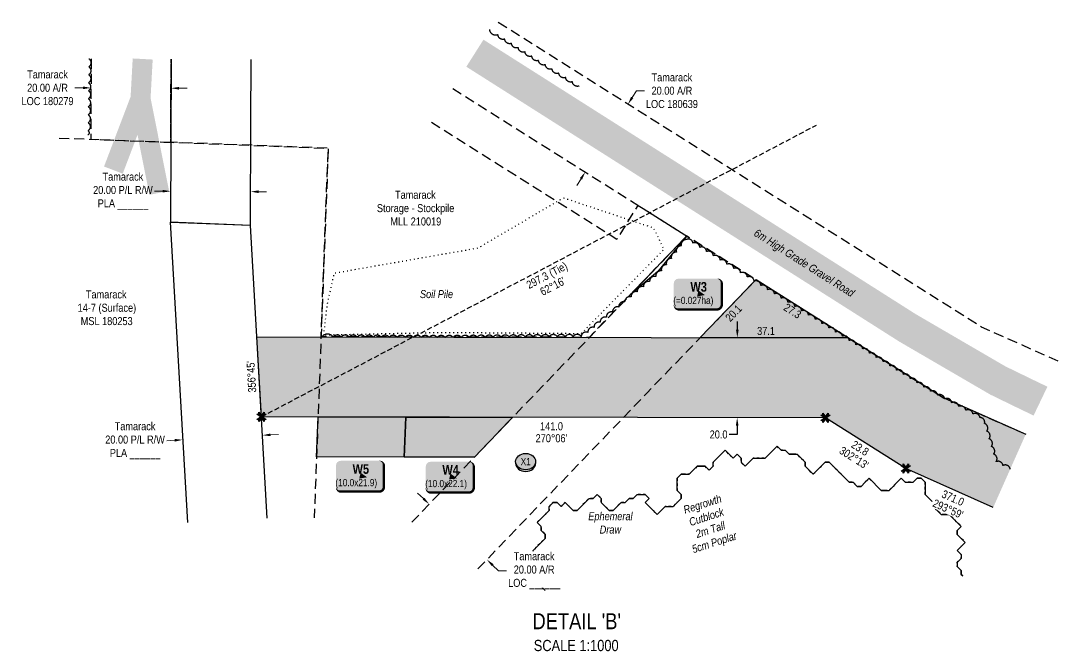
# Model space of a CAD drawing. Extents: x 327443 to 331974, y 6141950 to 6143778.
# Drawn here: x 327443 to 328740, y 6142117 to 6142905 of the extents above; entities that cross this region are included whole.
import ezdxf
from ezdxf.enums import TextEntityAlignment as Align

# ---------------------------------------------------------------- set-up
doc = ezdxf.new("R2010")
doc.units = 0
doc.header["$LTSCALE"] = 5
doc.header["$PDSIZE"] = 0.5
for name, pattern in [('0', [1, 1, 0]), ('foc-ACCESSROAD', [3.75, 2.5, -1.25]), ('foc-TIELINE', [1.875, 1.25, -0.625]), ('foc-TOPO', [1, 0.2, -0.8]), ('foc-TOPO-ephemeral', [6.25, 3.125, -0.625, 0.625, -0.625, 0.625, -0.625])]:
    doc.linetypes.add(name, pattern=pattern)
doc.layers.get('Defpoints').update_dxf_attribs({"color": 9})
for name, color, linetype in [('AS-ROADS', 254, 'Continuous'), ('C-AR', 13, 'foc-ACCESSROAD'), ('C-RW', 13, 'Continuous'), ('C-WS', 13, 'foc-ACCESSROAD'), ('DETAIL-T', 7, 'Continuous'), ('L-BD1', 253, 'Continuous'), ('L-MON', 1, 'Continuous'), ('L-TIE', 7, 'foc-TIELINE'), ('P-CROSSINGS', 250, 'Continuous'), ('P-PROPOSED', 10, 'Continuous'), ('P-PROPOSED-H', 21, 'Continuous'), ('P-TEMP-BLOCKS', 250, 'Continuous'), ('P-TEMP-H', 41, 'Continuous'), ('P-TEMP_WORKSPACE', 46, 'Continuous'), ('P-TXT', 4, 'Continuous'), ('T-BUSH', 110, '0'), ('T-DRAW', 48, 'foc-TOPO-ephemeral'), ('T-GENERAL', 48, 'foc-TOPO'), ('T-WATER-T', 48, 'Continuous')]:
    doc.layers.add(name, color=color, linetype=linetype)
for name, color, linetype, lineweight in [('C-AR-T', 13, 'Continuous', 9), ('C-RW-T', 13, 'Continuous', 9), ('C-WS-T', 13, 'Continuous', 9), ('P-TEMP-T', 46, 'Continuous', 18), ('T-TEXT', 48, 'Continuous', 18)]:
    doc.layers.add(name, color=color, linetype=linetype, lineweight=lineweight)
doc.layers.add('P-EXISTINGCUT', color=125, linetype='Continuous', plot=False)
doc.styles.add('80', font='ARIALN.TTF', dxfattribs={"height": 10})
doc.styles.add('80CG', font='ARIALN.TTF', dxfattribs={"height": 10})
doc.styles.add('80L', font='ARIALN.TTF', dxfattribs={"height": 10})
doc.styles.add('BOLD', font='ARIALNB.TTF')
doc.styles.add('Crossing', font='ARIALN.TTF', dxfattribs={"height": 10})
doc.styles.add('foc-LtypeFont', font='ARIALN.TTF', dxfattribs={"height": 7.349999999999999})
doc.linetypes.add('foc-TOPO-flowdirection-NOLINE', pattern='A,0,[">",foc-LtypeFont,S=0.3,R=0,X=0,Y=-0.945],-20,[">",foc-LtypeFont,S=0.3,R=0,X=0,Y=-0.945],0', length=20)
doc.dimstyles.new('Compass 5 000', dxfattribs={"dimscale": 5, "dimtxt": 9, "dimasz": 2, "dimexe": 0.2, "dimexo": 0.0625, "dimgap": 0.5, "dimtad": 0, "dimtih": 1, "dimtoh": 1, "dimzin": 0, "dimdsep": 46, "dimtxsty": '80CG', "dimcen": 0.1, "dimse1": 1, "dimse2": 1, "dimclrd": 256, "dimclrt": 256, "dimaunit": 1, "dimadec": 4, "dimazin": 0, "dimtfac": 0.06, "dimtofl": 0, "dimtmove": 0, "dimatfit": 1, "dimfxl": 0.2, "dimtolj": 1, "dimtzin": 0, "dimlwd": -1, "dimarcsym": 0})

# ---------------------------------------------------------------- blocks, each defined once
blk = doc.blocks.new('*D384')
at = {"layer": 'C-AR-T', "transparency": 16777216}
for p, q in [((327520.6414263668, 6142821.057498224), (327510.6415224361, 6142821.101331715)), ((327640.6314168477, 6142820.531535153), (327650.6313207785, 6142820.487701662))]:
    blk.add_line(p, q, dxfattribs=at)
for points in [[(327520.6487319486, 6142822.72414888), (327520.6341207849, 6142819.390847568), (327530.6413302976, 6142821.013664733)], [(327640.6387224295, 6142822.198185809), (327640.6241112658, 6142818.864884498), (327630.6315129169, 6142820.575368644)]]:
    blk.add_solid(points, dxfattribs=at)
at = {"layer": 'Defpoints', "color": 0, "transparency": 16777216}
for p in [(327530.6754555217, 6142828.798784147), (327630.665638141, 6142828.360488058), (327530.6413302976, 6142821.013664733)]:
    blk.add_point(p, dxfattribs=at)
at = {"layer": 'C-AR-T', "transparency": 16777216, "insert": (327476.3270613173, 6142821.101331715), "char_height": 10, "attachment_point": 5, "style": '80CG', "bg_fill": 3, "box_fill_scale": 1.1, "bg_fill_color": 256, "bg_fill_true_color": 13158600, "bg_fill_transparency": 0}
blk.add_mtext('\\A1;Tamarack\\P20.00 A/R\\PLOC 180279', dxfattribs=at)
blk = doc.blocks.new('*D385')
at = {"layer": 'C-AR-T', "transparency": 16777216}
for p, q in [((328207.0263453037, 6142808.963500183), (328212.3570345682, 6142817.424218357)), ((328212.3570345682, 6142817.424218357), (328222.3570345687, 6142817.424218357)), ((328143.0821324792, 6142707.473066842), (328137.7514432156, 6142699.012348671))]:
    blk.add_line(p, q, dxfattribs=at)
for points in [[(328205.6162256086, 6142809.851948394), (328208.4364649989, 6142808.075051973), (328201.6956560398, 6142800.502782011)], [(328141.6720127841, 6142708.361515053), (328144.4922521743, 6142706.584618631), (328148.4128217432, 6142715.933785014)]]:
    blk.add_solid(points, dxfattribs=at)
at = {"layer": 'Defpoints', "color": 0, "transparency": 16777216}
for p in [(328194.2872863901, 6142805.170437376), (328201.6956560398, 6142800.502782011), (328141.004452094, 6142720.601440378)]:
    blk.add_point(p, dxfattribs=at)
at = {"layer": 'C-AR-T', "transparency": 16777216, "insert": (328256.6714956872, 6142817.424218357), "char_height": 10, "attachment_point": 5, "style": '80CG'}
blk.add_mtext('\\A1;Tamarack\\P20.00 A/R\\PLOC 180639', dxfattribs=at)
blk = doc.blocks.new('TEMP')
h = blk.add_hatch(color=255)
h.dxf.hatch_style = 1
h.paths.add_polyline_path([(-5.274161e-10, 0.2514284397220763), (-0.6656854269836912, 1.152061669657268), (-0.6656854269836914, 0.6656854303339061), (-1.152061663105632, 0.6656854303339061), (-0.2514284404497629, 5.273253e-10), (-1.152061661774314, -0.665685419564579), (-0.6656854224511335, -0.6656854195645793), (-0.6656854224511335, -1.152061655686338), (-5.273251e-10, -0.2514284436956587), (0.6656854183820542, -1.152061663420681), (0.6656854183820542, -0.6656854208922597), (1.152061656810019, -0.6656854053035205), (0.2514284429676993, 5.273253e-10), (1.152061671303363, 0.6656854258011663), (0.6656854287749412, 0.6656854258011663), (0.6656854131859291, 1.15206166422904)])
h.paths.add_polyline_path([(0.5656854229146121, 0.8485281473411305), (0.5656854319800914, 0.5656854258011663), (0.8485281444547581, 0.5656854258011663), (0.0831890339399251, 0), (0.8485281399220186, -0.5656854150320215), (0.5656854183820542, -0.5656854240973189), (0.5656854183820542, -0.8485281365719859), (0, -0.08318903609469999), (-0.5656854224511337, -0.8485281320390644), (-0.5656854224511337, -0.5656854195645792), (-0.8485281349258001, -0.5656854195645794), (-0.0831890328488955, 0), (-0.8485281394583584, 0.5656854303339058), (-0.5656854269836913, 0.5656854303339061), (-0.5656854269836913, 0.8485281428085727), (0, 0.0831890306941206)], flags=16)
h = blk.add_hatch(color=1)
h.dxf.hatch_style = 1
h.paths.add_polyline_path([(0, 0.0831890306941205), (-0.5656854269836911, 0.8485281428085727), (-0.5656854269836912, 0.5656854303339061), (-0.8485281394583578, 0.5656854303339061), (-0.0831890328488953, -1e-16), (-0.8485281349258001, -0.5656854195645793), (-0.5656854224511337, -0.5656854195645793), (-0.5656854224511337, -0.848528132039064), (0, -0.08318903609469999), (0.5656854183820542, -0.8485281365719856), (0.5656854183820542, -0.5656854240973191), (0.8485281399220184, -0.5656854150320213), (0.0831890339399251, -1e-16), (0.8485281444547581, 0.5656854258011663), (0.5656854319800914, 0.5656854258011663), (0.5656854229146121, 0.8485281473411308)])
at = {"color": 1}
for p, q in [((-0.0831890328488953, 0), (0.0831890339399252, 0)), ((0, 0.0831890306941205), (0, -0.08318903609469999))]:
    blk.add_line(p, q, dxfattribs=at)
at = {"color": 255, "flags": 128}
blk.add_lwpolyline([(-0.251428440449763, 5.27325e-10), (-1.152061663105632, 0.6656854303339061), (-0.6656854269836914, 0.6656854303339061), (-0.6656854269836914, 1.152061669657268), (-5.274159999999999e-10, 0.2514284397220763), (0.6656854131859291, 1.15206166422904), (0.6656854287749412, 0.6656854258011663), (1.152061671303363, 0.6656854258011663), (0.2514284429676991, 5.27325e-10), (1.152061656810019, -0.6656854053035204), (0.6656854183820542, -0.6656854208922596), (0.6656854183820542, -1.152061663420681), (-5.27325e-10, -0.2514284436956586), (-0.6656854224511335, -1.152061655686338), (-0.6656854224511335, -0.6656854195645793), (-1.152061661774314, -0.6656854195645793)], close=True, dxfattribs=at)
at = {"color": 1, "flags": 128}
blk.add_lwpolyline([(-0.0831890328488953, 0), (-0.8485281394583578, 0.5656854303339061), (-0.5656854269836913, 0.5656854303339061), (-0.5656854269836913, 0.8485281428085727), (0, 0.0831890306941205), (0.5656854229146121, 0.8485281473411305), (0.5656854319800914, 0.5656854258011663), (0.8485281444547581, 0.5656854258011663), (0.0831890339399252, 0), (0.8485281399220184, -0.5656854150320214), (0.5656854183820542, -0.5656854240973189), (0.5656854183820542, -0.8485281365719856), (0, -0.08318903609469999), (-0.5656854224511335, -0.848528132039064), (-0.5656854224511335, -0.5656854195645792), (-0.8485281349258001, -0.5656854195645792)], close=True, dxfattribs=at)
blk = doc.blocks.new('*D386')
at = {"layer": 'Defpoints', "color": 0, "transparency": 16777216}
for p in [(328359.8486953633, 6142508.789235034), (328338.2460322113, 6142408.846036412), (328359.6548962048, 6142408.804539862)]:
    blk.add_point(p, dxfattribs=at)
at = {"layer": 'P-TXT', "transparency": 16777216}
for p, q in [((328338.459214216, 6142518.830712799), (328338.4785970619, 6142528.830694014)), ((328338.2266493654, 6142398.846055197), (328338.2052523784, 6142387.806940068)), ((328338.2052523784, 6142387.806940068), (328328.2052523784, 6142387.806940068))]:
    blk.add_line(p, q, dxfattribs=at)
for points in [[(328336.7925506801, 6142518.833943273), (328340.1258777519, 6142518.827482324), (328338.43983137, 6142508.830731584)], [(328336.5599858295, 6142398.849285671), (328339.8933129013, 6142398.842824722), (328338.2460322113, 6142408.846036412)]]:
    blk.add_solid(points, dxfattribs=at)
at = {"layer": 'P-TXT', "transparency": 16777216, "insert": (328314.9992496494, 6142387.806940069), "char_height": 10, "attachment_point": 5, "style": '80CG'}
blk.add_mtext('\\A1;20.0', dxfattribs=at)
blk = doc.blocks.new('*D387')
at = {"layer": 'C-AR-T', "transparency": 16777216}
for p, q in [((327946.1185980169, 6142307.674233558), (327938.9079782269, 6142314.602939226)), ((328032.6351331901, 6142224.540241584), (328039.8457529824, 6142217.611535912)), ((328039.8457529824, 6142217.611535912), (328049.8457529824, 6142217.611535912))]:
    blk.add_line(p, q, dxfattribs=at)
for points in [[(327947.2733822954, 6142308.876003522), (327944.9638137384, 6142306.472463592), (327953.3292178065, 6142300.745527888)], [(328033.7899174686, 6142225.742011549), (328031.4803489116, 6142223.338471619), (328025.4245134001, 6142231.468947253)]]:
    blk.add_solid(points, dxfattribs=at)
at = {"layer": 'Defpoints', "color": 0, "transparency": 16777216}
for p in [(328014.518940968, 6142364.424929183), (328086.6142365616, 6142295.148348548), (328025.4245134001, 6142231.468947253)]:
    blk.add_point(p, dxfattribs=at)
at = {"layer": 'C-AR-T', "transparency": 16777216, "insert": (328084.4501186027, 6142217.611535911), "char_height": 10, "attachment_point": 5, "style": '80CG', "bg_fill": 3, "box_fill_scale": 1.1, "bg_fill_color": 256, "bg_fill_true_color": 13158600, "bg_fill_transparency": 0}
blk.add_mtext('\\A1;Tamarack\\P20.00 A/R\\PLOC ______', dxfattribs=at)
blk = doc.blocks.new('*U389')
at = {"true_color": 0xff8aff}
h = blk.add_hatch(color=211, dxfattribs=at)
edge = h.paths.add_edge_path()
edge.add_line((-23.99999999999998, -20), (23.99999999999998, -20))
edge.add_arc((23.99999999999998, -14), 6, 270, 360)
edge.add_line((29.99999999999998, -14), (29.99999999999998, 12.5))
edge.add_arc((23.99999999999998, 12.5), 6, 0, 90)
edge.add_line((23.99999999999998, 18.5), (-23.99999999999998, 18.5))
edge.add_arc((-23.99999999999998, 12.5), 6, 90, 180)
edge.add_line((-29.99999999999998, 12.5), (-29.99999999999998, -14))
edge.add_arc((-23.99999999999998, -14), 6, 180, 270)
at = {"color": 250, "flags": 128}
blk.add_lwpolyline([(-23.99999999999998, -20, 3, 3, 0), (23.99999999999998, -20, 3, 3, 0.414213562373095), (29.99999999999998, -14, 3, 3, 0), (29.99999999999998, 12.5, 3, 0, 0.414213562373095), (23.99999999999998, 18.5, 0, 0, 0), (-23.99999999999998, 18.5, 0, 0, 0.414213562373095), (-29.99999999999998, 12.5, 0, 0, 0), (-29.99999999999998, -14, 0, 3, 0.414213562373095)], format="xyseb", close=True, dxfattribs=at)
at = {"flags": 128}
blk.add_lwpolyline([(8.900161961565914, -2.058496762881324, 0, 7.499999999999999, 0), (-3.398394867633905e-15, 0, 0, 0, 0)], format="xyseb", dxfattribs=at)
at = {"color": 250}
for tag, p, height, style in [('TEMP_AREA_W1_001', (-9.212824010914055, 2.244292974654144), 12, 'BOLD'), ('ENTER_TEXT_001', (-30.65279672578447, -13.23750209658872), 9, '80')]:
    blk.add_attdef(tag, p, '', height=height, dxfattribs=dict(at, style=style))
blk = doc.blocks.new('xing2')
h = blk.add_hatch(color=50)
h.dxf.hatch_style = 1
edge = h.paths.add_edge_path()
edge.add_ellipse((0, 0), major_axis=(-12.5, 0), ratio=0.8162973455633619, start_angle=0, end_angle=360)
h = blk.add_hatch(color=250)
h.dxf.hatch_style = 1
edge = h.paths.add_edge_path()
edge.add_ellipse((0, -2.047489049626165), major_axis=(-12.5, 0), ratio=0.8162973455633619, start_angle=0, end_angle=180)
edge.add_line((12.5, -2.047489049626165), (12.5, 0))
edge.add_ellipse((0, 0), major_axis=(-12.5, 0), ratio=0.8162973455633619, start_angle=0, end_angle=180, ccw=False)
edge.add_line((-12.5, 0), (-12.5, -2.047489049626165))
at = {"color": 250}
blk.add_ellipse((0, 0), major_axis=(-12.5, 0), ratio=0.8162973455633619, dxfattribs=at)
blk.add_ellipse((0, -2.047489049626165), major_axis=(-12.5, 0), ratio=0.8162973455633619, start_param=0, end_param=3.141592653589793, dxfattribs=at)
at = {"color": 250, "style": 'Crossing'}
blk.add_attdef('CROSSING', text='', height=9, dxfattribs=at).set_placement((0.08916442567715421, 0.0199513138486509), align=Align.MIDDLE_CENTER)
at = {"color": 250, "style": 'Crossing', "flags": 1}
for tag, p in [('OWNER', (0.08916442567715421, -12.49201765665748)), ('DESCRIPTION', (0.08916442567715421, -25.770021277247)), ('LOCATION', (0.08916442567715421, -39.30337514164421)), ('DWG_REF', (0.08916442567715421, -52.83672900604233))]:
    blk.add_attdef(tag, text='', height=9, dxfattribs=at).set_placement(p, align=Align.MIDDLE_CENTER)
blk = doc.blocks.new('*D480')
at = {"layer": 'C-RW-T', "transparency": 16777216}
for p, q in [((327620.0989672701, 6142691.883521711), (327610.0991024135, 6142691.935510661)), ((327740.048969493, 6142691.259905827), (327750.0488343495, 6142691.207916878))]:
    blk.add_line(p, q, dxfattribs=at)
for points in [[(327620.1076320949, 6142693.550165854), (327620.0903024452, 6142690.216877569), (327630.0988321266, 6142691.831532762)], [(327740.0576343178, 6142692.92654997), (327740.0403046681, 6142689.593261684), (327730.0491046364, 6142691.311894776)]]:
    blk.add_solid(points, dxfattribs=at)
at = {"layer": 'Defpoints', "color": 0, "transparency": 16777216}
for p in [(327630.1092768424, 6142693.840531759), (327730.0595493522, 6142693.320893772), (327630.0988321266, 6142691.831532762)]:
    blk.add_point(p, dxfattribs=at)
at = {"layer": 'C-RW-T', "transparency": 16777216, "insert": (327570.5629496168, 6142691.935510661), "char_height": 10, "attachment_point": 5, "style": '80CG'}
blk.add_mtext('\\A1;Tamarack\\P20.00 P/L R/W\\PPLA ______', dxfattribs=at)
blk = doc.blocks.new('*D481')
at = {"layer": 'C-RW-T', "transparency": 16777216}
for p, q in [((327754.9865008232, 6142387.415876947), (327764.970295966, 6142387.984941571)), ((327635.2154406409, 6142380.589066875), (327625.2316454981, 6142380.020002252))]:
    blk.add_line(p, q, dxfattribs=at)
for points in [[(327635.120596537, 6142382.253032732), (327635.3102847448, 6142378.925101018), (327645.1992357838, 6142381.158131499)], [(327754.8916567193, 6142389.079842804), (327755.0813449271, 6142385.75191109), (327745.0027056802, 6142386.846812325)]]:
    blk.add_solid(points, dxfattribs=at)
at = {"layer": 'Defpoints', "color": 0, "transparency": 16777216}
for p in [(327645.1992357838, 6142381.158131499), (327745.2116030904, 6142383.181870129), (327645.4081331939, 6142377.493189304)]:
    blk.add_point(p, dxfattribs=at)
at = {"layer": 'C-RW-T', "transparency": 16777216, "insert": (327585.6954927013, 6142380.020002251), "char_height": 10, "attachment_point": 5, "style": '80CG'}
blk.add_mtext('\\A1;Tamarack\\P20.00 P/L R/W\\PPLA ______', dxfattribs=at)

msp = doc.modelspace()

# ---------------------------------------------------------------- hatches: boundary and pattern name
at = {"layer": 'P-PROPOSED-H'}
h = msp.add_hatch(color=256, dxfattribs=at)
h.dxf.hatch_style = 1
h.paths.add_polyline_path([(328658.2380447264, 6142296.69151415), (328549.1106855067, 6142345.239227215), (328448.503038503, 6142408.632326546), (327743.6820739004, 6142409.998472732), (327737.9786298296, 6142509.994598469), (328477.4652759167, 6142508.561260202), (328596.3250443653, 6142433.667459067), (328698.8783690884, 6142388.044350269)])
at = {"layer": 'P-TEMP-H'}
h = msp.add_hatch(color=256, dxfattribs=at)
h.dxf.hatch_style = 1
h.paths.add_polyline_path([(328292.061055162, 6142508.920627028), (328361.820805465, 6142581.483352116), (328477.465275917, 6142508.561260208)])
h = msp.add_hatch(color=256, dxfattribs=at)
h.dxf.hatch_style = 1
h.paths.add_polyline_path([(327922.2092989216, 6142359.659900109), (327812.5114892829, 6142359.872526077), (327814.4042801308, 6142409.861392714), (327924.102089769, 6142409.648766739)])
h = msp.add_hatch(color=256, dxfattribs=at)
h.dxf.hatch_style = 1
h.paths.add_polyline_path([(327924.102089769, 6142409.648766739), (328057.7257843644, 6142409.389765512), (328009.7771148678, 6142359.490168438), (327922.2092989216, 6142359.659900109)])

# ---------------------------------------------------------------- linework, layer by layer
at = {"layer": 'AS-ROADS', "flags": 128}
for points, const_width in [([(328010.4506396961, 6142864.347351232), (328551.154553392, 6142521.060972187), (328663.9745533905, 6142455.360972143), (328699.4695533931, 6142438.090972187), (328717.3350881246, 6142429.532051358)], 39.99395279999997), ([(327595.2665911028, 6142857.08979243), (327592.5345533933, 6142807.375972162), (327615.9645533932, 6142689.820972166)], 24.99999999999983), ([(327558.6295533931, 6142718.26097217), (327592.5345533933, 6142807.375972162)], 24.99999999999983)]:
    msp.add_lwpolyline(points, dxfattribs=dict(at, const_width=const_width))
at = {"layer": 'C-AR', "flags": 128}
for points in [[(328739.5188226994, 6142479.397476923), (328643.5395533917, 6142522.095972146), (328036.005712376, 6142904.904379652)], [(327530.8007047288, 6142857.372371612), (327530.3599345526, 6142756.817761481), (327630.3355673896, 6142753.060166724), (327630.7908873503, 6142856.934075542)], [(327982.7036470812, 6142820.311649117), (328596.3250443653, 6142433.667459064), (328698.878369086, 6142388.044350268)], [(327931.5474166312, 6142278.077473124), (328153.5145533932, 6142509.075972204), (328275.4645533912, 6142635.925972166), (328361.820805465, 6142581.48335212), (328225.5929674329, 6142439.781824848), (328011.8223576404, 6142217.313349051)]]:
    msp.add_lwpolyline(points, dxfattribs=at)
at = {"layer": 'C-RW', "flags": 128}
for points in [[(327630.9571907077, 6142856.933346576), (327629.8970516874, 6142653.019878486), (327729.8662564193, 6142649.224227145), (327730.4303745987, 6142777.918695732), (327730.7748088034, 6142856.495806924)], [(327750.9022998117, 6142283.409238394), (327730.0453295042, 6142649.085871586), (327629.7030148734, 6142653.027245717), (327651.095068501, 6142277.720343172)]]:
    msp.add_lwpolyline(points, dxfattribs=at)
at = {"layer": 'C-WS', "flags": 128}
for points in [[(327956.0548969629, 6142778.018906323), (328188.0107922819, 6142631.887247933), (328214.659964027, 6142674.187681374), (328275.1495838567, 6142636.079365868), (328153.2115078958, 6142509.189757475), (327818.2453021174, 6142509.839018526), (327827.1265461302, 6142745.648467536), (327630.3355673891, 6142753.06016672), (327630.7888057339, 6142856.934084673)], [(327490.6900001938, 6142758.318839519), (327827.1163437024, 6142745.588740195), (327809.6261583205, 6142283.670538485)]]:
    msp.add_lwpolyline(points, dxfattribs=at)
at = {"layer": 'L-TIE', "flags": 128}
msp.add_lwpolyline([(327743.6820739004, 6142409.998472733), (328437.2036499652, 6142774.416640717)], dxfattribs=at)
at = {"layer": 'P-EXISTINGCUT', "flags": 128}
msp.add_lwpolyline([(328275.1265135498, 6142636.055358743), (328239.1995533931, 6142591.315972148), (328204.3912189877, 6142562.447720163)], close=True, dxfattribs=at)
at = {"layer": 'P-PROPOSED', "flags": 128}
msp.add_lwpolyline([(328658.2380447264, 6142296.691514157), (328549.1106855067, 6142345.239227221), (328448.503038503, 6142408.632326548), (327743.6820739004, 6142409.998472733), (327737.9786298296, 6142509.994598475), (328477.4652759167, 6142508.561260208), (328596.3250443653, 6142433.667459072), (328698.8783690888, 6142388.044350274)], dxfattribs=at)
at = {"layer": 'P-TEMP_WORKSPACE', "flags": 128}
for points in [[(328292.061055162, 6142508.920627028), (328361.820805465, 6142581.483352116), (328477.465275917, 6142508.561260208)], [(327922.2092989216, 6142359.659900109), (327812.5114892829, 6142359.872526077), (327814.4042801308, 6142409.861392714), (327924.102089769, 6142409.648766739)], [(327924.102089769, 6142409.648766739), (328057.7257843644, 6142409.389765512), (328009.7771148678, 6142359.490168438), (327922.2092989216, 6142359.659900109)]]:
    msp.add_lwpolyline(points, close=True, dxfattribs=at)
at = {"layer": 'T-BUSH', "flags": 128}
for points in [[(328140.8124845242, 6142823.39927334, -0.52056705), (328132.3530453588, 6142828.729156769, -0.52056705), (328123.8936061934, 6142834.059040183, -0.52056705), (328115.4341670281, 6142839.388923612, -0.52056705), (328106.9747278627, 6142844.718807035, -0.52056705), (328098.5152886974, 6142850.048690457, -0.52056705), (328090.055849532, 6142855.378573879, -0.52056705), (328081.5964103666, 6142860.708457294, -0.52056705), (328073.1369712013, 6142866.038340723, -0.52056705), (328064.677532036, 6142871.368224138, -0.52056705), (328056.2180928706, 6142876.698107567, -0.52056705), (328047.7586537052, 6142882.027990989, -0.52056705), (328039.2992145399, 6142887.357874411, -0.52056705), (328029.027379411, 6142893.829660862, -0.52056705)], [(327528.0287133835, 6142857.407425862, -0.52056705), (327527.9085441979, 6142847.409659728, -0.52056705), (327527.7883750122, 6142837.411893595, -0.52056705), (327527.6682058265, 6142827.414127455, -0.52056705), (327527.5480366409, 6142817.416361329, -0.52056705), (327527.4278674552, 6142807.418595196, -0.52056705), (327527.3076982691, 6142797.420829056, -0.52056705), (327527.1875290839, 6142787.42306293, -0.52056705), (327527.0673598982, 6142777.425296796, -0.52056705), (327526.9471907126, 6142767.427530663, -0.52056705), (327526.8852235531, 6142762.272022908, -0.52056705)], [(328679.4346778162, 6142344.586227793, 0.52056705), (328670.4412086311, 6142348.955127003, 0.52056705), (328661.7403726531, 6142353.714612205, 0.52056705), (328658.7863790188, 6142363.25860535, 0.52056705), (328655.9230047576, 6142372.838316006, 0.52056705), (328653.0596304962, 6142382.418026656, 0.52056705), (328650.196256235, 6142391.997737298, 0.52056705), (328647.3328819737, 6142401.577447954, 0.52056705), (328641.740963506, 6142408.892351363, 0.52056705), (328632.8523900433, 6142413.470891539, 0.52056705), (328623.9691091183, 6142418.05948893, 0.52056705), (328615.1633076909, 6142422.795270749, 0.52056705), (328606.3575062636, 6142427.531052584, 0.52056705), (328597.5517048362, 6142432.26683441, 0.52056705), (328588.7459034089, 6142437.002616236, 0.52056705), (328579.9875408821, 6142441.820330764, 0.52056705), (328571.5037334057, 6142447.111340032, 0.52056705), (328563.0199259299, 6142452.402349286, 0.52056705), (328554.5361184544, 6142457.693358554, 0.52056705), (328546.0523109786, 6142462.984367807, 0.52056705), (328537.5685035028, 6142468.275377075, 0.52056705), (328529.0846960269, 6142473.566386329, 0.52056705), (328520.600888551, 6142478.857395597, 0.52056705), (328512.1170810752, 6142484.148404857, 0.52056705), (328503.6332735993, 6142489.439414118, 0.52056705), (328495.1494661234, 6142494.730423379, 0.52056705), (328486.6656586476, 6142500.02143264, 0.52056705), (328478.1818511718, 6142505.3124419, 0.52056705), (328469.6980436959, 6142510.603451162, 0.52056705), (328461.2142362201, 6142515.894460422, 0.52056705), (328452.7304287442, 6142521.185469683, 0.52056705), (328444.2466212683, 6142526.476478944, 0.52056705), (328435.7628137924, 6142531.767488205, 0.52056705), (328427.2790063166, 6142537.058497465, 0.52056705), (328418.7951988408, 6142542.349506726, 0.52056705), (328410.3113913649, 6142547.640515987, 0.52056705), (328401.8275838891, 6142552.931525248, 0.52056705), (328393.3437764132, 6142558.222534508, 0.52056705), (328384.8599689374, 6142563.513543762, 0.52056705), (328376.3761614615, 6142568.80455303, 0.52056705), (328367.8923539856, 6142574.095562284, 0.52056705), (328359.4085465098, 6142579.386571552, 0.52056705), (328350.9247390339, 6142584.677580805, 0.52056705), (328342.4409315581, 6142589.968590073, 0.52056705), (328333.9571240822, 6142595.259599327, 0.52056705), (328325.4733166064, 6142600.550608595, 0.52056705), (328316.9895091304, 6142605.841617849, 0.52056705), (328308.5057016542, 6142611.132627117, 0.52056705), (328300.0218941788, 6142616.42363637, 0.52056705), (328291.5380867029, 6142621.714645638, 0.52056705), (328283.054279227, 6142627.005654892, 0.52056705), (328274.735662651, 6142631.343482465, 0.52056705), (328268.5270490672, 6142623.506207074, 0.52056705), (328262.3184354834, 6142615.668931677, 0.52056705), (328256.1098218997, 6142607.831656273, 0.52056705), (328249.9012083159, 6142599.994380882, 0.52056705), (328243.6925947322, 6142592.157105485, 0.52056705), (328236.5396446507, 6142585.243539318, 0.52056705), (328228.8183118648, 6142578.891312277, 0.52056705), (328221.0969790788, 6142572.539085249, 0.52056705), (328213.3756462928, 6142566.186858215, 0.52056705), (328205.6543135068, 6142559.834631181, 0.52056705), (328197.9329807209, 6142553.482404147, 0.52056705), (328190.2116479349, 6142547.130177113, 0.52056705), (328182.490315149, 6142540.777950072, 0.52056705), (328174.768982363, 6142534.425723044, 0.52056705), (328167.047649577, 6142528.07349601, 0.52056705), (328159.326316791, 6142521.721268976, 0.52056705), (328151.604984005, 6142515.369041942, 0.52056705), (328143.3214386397, 6142510.336956565, 0.52056705), (328133.323310333, 6142510.252111718, 0.52056705), (328123.3251820263, 6142510.167266871, 0.52056705), (328113.3270537195, 6142510.082422024, 0.52056705), (328103.3289254128, 6142509.997577169, 0.52056705), (328093.3307971062, 6142509.912732322, 0.52056705), (328083.3326687995, 6142509.827887475, 0.52056705), (328073.3345404928, 6142509.743042633, 0.52056705), (328063.3364121861, 6142509.658197786, 0.52056705), (328053.3382838794, 6142509.573352939, 0.52056705), (328043.3401555723, 6142509.488508091, 0.52056705), (328033.342027266, 6142509.403663244, 0.52056705), (328023.3438989593, 6142509.318818397, 0.52056705), (328013.3457706526, 6142509.233973542, 0.52056705), (328003.3476423459, 6142509.149128695, 0.52056705), (327993.3495140392, 6142509.064283848, 0.52056705), (327983.3513857321, 6142508.979439006, 0.52056705), (327973.3532574259, 6142508.894594159, 0.52056705), (327963.3549350459, 6142508.913778856, 0.52056705), (327953.3565602993, 6142508.961430854, 0.52056705), (327943.3581855528, 6142509.009082852, 0.52056705), (327933.3598108062, 6142509.05673485, 0.52056705), (327923.3614360597, 6142509.104386847, 0.52056705), (327913.3630613131, 6142509.152038845, 0.52056705), (327903.3646865666, 6142509.199690843, 0.52056705), (327893.36631182, 6142509.247342841, 0.52056705), (327883.3679370735, 6142509.294994839, 0.52056705), (327873.369562327, 6142509.34264683, 0.52056705), (327863.3711875804, 6142509.390298828, 0.52056705), (327853.3728128339, 6142509.437950825, 0.52056705), (327843.3744380869, 6142509.485602823, 0.52056705), (327833.3760633408, 6142509.533254828, 0.52056705), (327819.0652577928, 6142509.60145976, 0.52056705)]]:
    msp.add_lwpolyline(points, format="xyb", dxfattribs=at)
at = {"layer": 'T-DRAW', "linetype": 'foc-TOPO-flowdirection-NOLINE', "flags": 128}
msp.add_lwpolyline([(328098.1645514848, 6142193.025972477), (328093.1645514831, 6142198.025972468), (328088.1645514847, 6142203.025972461), (328083.1645514828, 6142203.025972473), (328078.1645514806, 6142208.025972467), (328073.1645514851, 6142213.025972455), (328068.1645514848, 6142218.025972466), (328068.164551485, 6142223.025972461), (328073.1645514835, 6142228.02597248), (328078.1645514829, 6142233.025972472), (328083.164551484, 6142238.025972475), (328083.1645514835, 6142243.025972477), (328088.164551484, 6142248.025972478), (328093.1645514857, 6142253.025972473), (328098.1645514855, 6142258.025972481), (328098.1645514829, 6142263.025972468), (328093.1645514829, 6142268.025972465), (328093.1645514852, 6142273.025972467), (328088.1645514847, 6142278.025972481), (328093.1645514843, 6142283.025972485), (328098.1645514853, 6142288.02597248), (328103.1645514832, 6142293.025972465), (328103.164551485, 6142298.025972479), (328108.164551483, 6142303.025972468), (328113.164551484, 6142303.025972472), (328118.1645514807, 6142298.025972472), (328123.164551484, 6142303.025972479), (328128.1645514836, 6142298.025972468), (328133.1645514864, 6142293.025972473), (328138.1645514839, 6142293.025972469), (328143.1645514853, 6142298.025972472), (328148.164551484, 6142303.025972483), (328153.1645514835, 6142308.025972471), (328158.164551482, 6142308.025972463), (328163.1645514829, 6142313.025972471), (328168.164551486, 6142308.025972463), (328168.1645514827, 6142303.025972472), (328173.1645514822, 6142298.025972468), (328178.1645514804, 6142293.025972465), (328183.1645514866, 6142293.025972473), (328188.1645514868, 6142298.025972475), (328193.1645514847, 6142303.025972472), (328198.1645514845, 6142303.025972464), (328203.1645514874, 6142308.025972478), (328208.1645514868, 6142308.025972471), (328213.1645514853, 6142313.025972471), (328218.1645514803, 6142313.025972467), (328223.1645514835, 6142313.025972463), (328228.164551484, 6142308.025972471), (328223.1645514861, 6142303.025972468), (328228.1645514806, 6142298.025972472), (328233.1645514854, 6142293.025972469), (328238.1645514818, 6142288.025972465), (328243.1645514859, 6142293.025972473), (328248.164551487, 6142298.025972468), (328253.1645514852, 6142298.025972472), (328258.1645514831, 6142298.025972468), (328263.1645514843, 6142303.025972468), (328268.1645514864, 6142308.025972471), (328268.1645514829, 6142313.025972467), (328263.1645514852, 6142318.025972454), (328263.1645514861, 6142323.025972451), (328263.1645514871, 6142328.02597246), (328263.1645514875, 6142333.025972487), (328268.1645514829, 6142338.025972478), (328273.1645514874, 6142338.025972471), (328278.1645514844, 6142338.025972467), (328283.1645514842, 6142343.025972473), (328288.1645514805, 6142348.025972477), (328293.16455148, 6142348.02597247), (328298.1645514843, 6142348.025972473), (328303.1645514847, 6142343.025972473), (328308.1645514855, 6142348.025972473), (328308.1645514876, 6142353.025972461), (328313.1645514849, 6142358.025972473), (328318.1645514865, 6142363.025972472), (328323.1645514845, 6142368.02597246), (328328.164551487, 6142363.025972464), (328333.1645514857, 6142358.025972465), (328338.1645514849, 6142363.025972472), (328343.1645514885, 6142358.02597248), (328343.1645514876, 6142353.025972469), (328348.1645514865, 6142348.025972459), (328353.1645514858, 6142353.025972465), (328358.1645514821, 6142358.025972469), (328363.1645514886, 6142358.025972469), (328368.1645514836, 6142358.025972458), (328373.1645514867, 6142358.025972458), (328378.1645514864, 6142363.025972464), (328383.164551486, 6142368.02597246), (328388.1645514877, 6142373.025972459), (328393.1645514866, 6142368.02597246), (328398.1645514859, 6142368.02597246), (328403.1645514857, 6142363.025972472), (328408.1645514871, 6142363.025972472), (328413.1645514885, 6142363.025972464), (328418.1645514865, 6142358.025972465), (328423.164551487, 6142353.025972465), (328423.1645514835, 6142348.025972462), (328428.1645514877, 6142343.025972462), (328433.1645514866, 6142338.025972474), (328438.1645514817, 6142343.025972473), (328443.1645514897, 6142348.025972462), (328448.1645514874, 6142353.025972469), (328453.164551487, 6142353.025972461), (328458.1645514851, 6142348.025972473), (328463.1645514898, 6142343.025972466), (328468.1645514893, 6142338.025972474), (328473.1645514871, 6142333.025972473), (328478.1645514881, 6142328.02597246), (328483.1645514888, 6142328.025972457), (328488.1645514895, 6142323.025972462), (328493.1645514849, 6142323.025972455), (328498.1645514891, 6142328.025972449), (328503.164551485, 6142333.025972473), (328508.1645514845, 6142328.025972464), (328513.1645514867, 6142323.025972462), (328518.1645514874, 6142318.025972461), (328523.1645514905, 6142318.025972458), (328528.1645514902, 6142318.025972461), (328533.164551487, 6142323.025972466), (328538.1645514892, 6142328.025972464), (328543.1645514887, 6142333.025972469), (328548.1645514899, 6142328.025972449), (328553.1645514853, 6142328.025972457), (328558.1645514891, 6142328.02597246), (328563.1645514888, 6142333.025972469), (328568.1645514877, 6142333.025972473), (328573.1645514864, 6142328.025972453), (328573.1645514887, 6142323.025972451), (328573.1645514915, 6142318.025972469), (328573.1645514847, 6142313.025972467), (328578.1645514887, 6142308.025972463), (328583.1645514876, 6142303.025972468), (328583.1645514864, 6142298.025972475), (328588.1645514846, 6142293.025972473), (328593.1645514893, 6142288.025972465), (328598.1645514916, 6142288.025972476), (328603.16455149, 6142288.025972476), (328608.1645514887, 6142283.02597247), (328613.1645514908, 6142278.025972473), (328618.1645514913, 6142273.025972467), (328613.1645514875, 6142268.025972454), (328613.1645514917, 6142263.025972468), (328618.1645514909, 6142258.025972473), (328623.1645514883, 6142253.025972458), (328618.1645514904, 6142248.025972471), (328613.1645514903, 6142243.025972477), (328618.1645514888, 6142238.025972475), (328618.1645514911, 6142233.025972468), (328613.1645514894, 6142228.025972465), (328613.1645514852, 6142223.025972458), (328618.1645514876, 6142218.025972451), (328618.1645514841, 6142213.025972451), (328620.1391424949, 6142211.051381445)], dxfattribs=at)
at = {"layer": 'T-DRAW', "flags": 128}
msp.add_lwpolyline([(328620.1391424949, 6142211.051381445), (328618.1645514841, 6142213.025972451), (328618.1645514876, 6142218.025972451), (328613.1645514852, 6142223.025972458), (328613.1645514894, 6142228.025972465), (328618.1645514911, 6142233.025972468), (328618.1645514888, 6142238.025972475), (328613.1645514903, 6142243.025972477), (328618.1645514904, 6142248.025972471), (328623.1645514883, 6142253.025972458), (328618.1645514909, 6142258.025972473), (328613.1645514917, 6142263.025972468), (328613.1645514875, 6142268.025972454), (328618.1645514913, 6142273.025972467), (328613.1645514908, 6142278.025972473), (328608.1645514887, 6142283.02597247), (328603.16455149, 6142288.025972476), (328598.1645514916, 6142288.025972476), (328593.1645514893, 6142288.025972465), (328588.1645514846, 6142293.025972473), (328583.1645514864, 6142298.025972475), (328583.1645514876, 6142303.025972468), (328578.1645514887, 6142308.025972463), (328573.1645514847, 6142313.025972467), (328573.1645514915, 6142318.025972469), (328573.1645514887, 6142323.025972451), (328573.1645514864, 6142328.025972453), (328568.1645514877, 6142333.025972473), (328563.1645514888, 6142333.025972469), (328558.1645514891, 6142328.02597246), (328553.1645514853, 6142328.025972457), (328548.1645514899, 6142328.025972449), (328543.1645514887, 6142333.025972469), (328538.1645514892, 6142328.025972464), (328533.164551487, 6142323.025972466), (328528.1645514902, 6142318.025972461), (328523.1645514905, 6142318.025972458), (328518.1645514874, 6142318.025972461), (328513.1645514867, 6142323.025972462), (328508.1645514845, 6142328.025972464), (328503.164551485, 6142333.025972473), (328498.1645514891, 6142328.025972449), (328493.1645514849, 6142323.025972455), (328488.1645514895, 6142323.025972462), (328483.1645514888, 6142328.025972457), (328478.1645514881, 6142328.02597246), (328473.1645514871, 6142333.025972473), (328468.1645514893, 6142338.025972474), (328463.1645514898, 6142343.025972466), (328458.1645514851, 6142348.025972473), (328453.164551487, 6142353.025972461), (328448.1645514874, 6142353.025972469), (328443.1645514897, 6142348.025972462), (328438.1645514817, 6142343.025972473), (328433.1645514866, 6142338.025972474), (328428.1645514877, 6142343.025972462), (328423.1645514835, 6142348.025972462), (328423.164551487, 6142353.025972465), (328418.1645514865, 6142358.025972465), (328413.1645514885, 6142363.025972464), (328408.1645514871, 6142363.025972472), (328403.1645514857, 6142363.025972472), (328398.1645514859, 6142368.02597246), (328393.1645514866, 6142368.02597246), (328388.1645514877, 6142373.025972459), (328383.164551486, 6142368.02597246), (328378.1645514864, 6142363.025972464), (328373.1645514867, 6142358.025972458), (328368.1645514836, 6142358.025972458), (328363.1645514886, 6142358.025972469), (328358.1645514821, 6142358.025972469), (328353.1645514858, 6142353.025972465), (328348.1645514865, 6142348.025972459), (328343.1645514876, 6142353.025972469), (328343.1645514885, 6142358.02597248), (328338.1645514849, 6142363.025972472), (328333.1645514857, 6142358.025972465), (328328.164551487, 6142363.025972464), (328323.1645514845, 6142368.02597246), (328318.1645514865, 6142363.025972472), (328313.1645514849, 6142358.025972473), (328308.1645514876, 6142353.025972461), (328308.1645514855, 6142348.025972473), (328303.1645514847, 6142343.025972473), (328298.1645514843, 6142348.025972473), (328293.16455148, 6142348.02597247), (328288.1645514805, 6142348.025972477), (328283.1645514842, 6142343.025972473), (328278.1645514844, 6142338.025972467), (328273.1645514874, 6142338.025972471), (328268.1645514829, 6142338.025972478), (328263.1645514875, 6142333.025972487), (328263.1645514871, 6142328.02597246), (328263.1645514861, 6142323.025972451), (328263.1645514852, 6142318.025972454), (328268.1645514829, 6142313.025972467), (328268.1645514864, 6142308.025972471), (328263.1645514843, 6142303.025972468), (328258.1645514831, 6142298.025972468), (328253.1645514852, 6142298.025972472), (328248.164551487, 6142298.025972468), (328243.1645514859, 6142293.025972473), (328238.1645514818, 6142288.025972465), (328233.1645514854, 6142293.025972469), (328228.1645514806, 6142298.025972472), (328223.1645514861, 6142303.025972468), (328228.164551484, 6142308.025972471), (328223.1645514835, 6142313.025972463), (328218.1645514803, 6142313.025972467), (328213.1645514853, 6142313.025972471), (328208.1645514868, 6142308.025972471), (328203.1645514874, 6142308.025972478), (328198.1645514845, 6142303.025972464), (328193.1645514847, 6142303.025972472), (328188.1645514868, 6142298.025972475), (328183.1645514866, 6142293.025972473), (328178.1645514804, 6142293.025972465), (328173.1645514822, 6142298.025972468), (328168.1645514827, 6142303.025972472), (328168.164551486, 6142308.025972463), (328163.1645514829, 6142313.025972471), (328158.164551482, 6142308.025972463), (328153.1645514835, 6142308.025972471), (328148.164551484, 6142303.025972483), (328143.1645514853, 6142298.025972472), (328138.1645514839, 6142293.025972469), (328133.1645514864, 6142293.025972473), (328128.1645514836, 6142298.025972468), (328123.164551484, 6142303.025972479), (328118.1645514807, 6142298.025972472), (328113.164551484, 6142303.025972472), (328108.164551483, 6142303.025972468), (328103.164551485, 6142298.025972479), (328103.1645514832, 6142293.025972465), (328098.1645514853, 6142288.02597248), (328093.1645514843, 6142283.025972485), (328088.1645514847, 6142278.025972481), (328093.1645514852, 6142273.025972467), (328093.1645514829, 6142268.025972465), (328098.1645514829, 6142263.025972468), (328098.1645514855, 6142258.025972481), (328093.1645514857, 6142253.025972473), (328088.164551484, 6142248.025972478), (328083.1645514835, 6142243.025972477), (328083.164551484, 6142238.025972475), (328078.1645514829, 6142233.025972472), (328073.1645514835, 6142228.02597248), (328068.164551485, 6142223.025972461), (328068.1645514848, 6142218.025972466), (328073.1645514851, 6142213.025972455), (328078.1645514806, 6142208.025972467), (328083.1645514828, 6142203.025972473), (328088.1645514847, 6142203.025972461), (328093.1645514831, 6142198.025972468), (328098.1645514848, 6142193.025972477)], dxfattribs=at)
at = {"layer": 'T-GENERAL', "flags": 128}
msp.add_lwpolyline([(327821.564553391, 6142511.905972169), (327826.0995533921, 6142550.610972168), (327834.7995533921, 6142589.605972167), (328014.494553393, 6142621.005972161), (328121.1145533922, 6142683.645972168), (328233.6495533934, 6142646.085972167), (328246.614553393, 6142619.025972173), (328143.0545533933, 6142513.70597217), (327971.579553391, 6142515.050972152)], close=True, dxfattribs=at)

# ---------------------------------------------------------------- block references
at = {"layer": 'L-MON', "xscale": 4.99924415, "yscale": 4.99924415, "zscale": 4.99924415}
for p in [(327743.6820739004, 6142409.998472733), (328448.503038503, 6142408.632326548), (328549.1106855067, 6142345.239227221)]:
    msp.add_blockref('TEMP', p, dxfattribs=at)
at = {"layer": 'P-TEMP-BLOCKS', "xscale": 0.99984883, "yscale": 0.99984883, "zscale": 0.99984883}
for p, values in [((328289.0041906256, 6142564.100732316), {'TEMP_AREA_W1_001': 'W3', 'ENTER_TEXT_001': '(=0.027ha)'}), ((327866.776236085, 6142336.417006402), {'TEMP_AREA_W1_001': 'W5', 'ENTER_TEXT_001': '(10.0x21.9)'}), ((327979.0438614672, 6142335.246169703), {'TEMP_AREA_W1_001': 'W4', 'ENTER_TEXT_001': '(10.0x22.1)'})]:
    msp.add_blockref('*U389', p, dxfattribs=at).add_auto_attribs(values)

# ---------------------------------------------------------------- texts
at = {"layer": 'C-WS-T', "char_height": 9.999114322653316, "attachment_point": 1, "style": '80L'}
for s, width, heights, insert in [('\\pi22.90542;Tamarack\\P\\pi0.31533;Storage - Stockpile\\P\\pi17.03964;MLL 210019', 96.39981051708769, [44.04453039576824], (327887.6704516855, 6142692.398325535)), ('\\pi17.47772;Tamarack\\P\\pi7.12394;14-7 (Surface)\\P\\pi10.98785;MSL 180253', 85.54442005032875, [0], (327506.7731050837, 6142567.890823624))]:
    msp.add_mtext_dynamic_manual_height_columns(s, width=width, gutter_width=49.9955716132668, heights=heights, dxfattribs=dict(at, insert=insert))
at = {"layer": 'DETAIL-T', "color": 3, "insert": (327941.2944735768, 6142164.448411487), "char_height": 19.99697639999999, "width": 390.0002342806411, "attachment_point": 1, "style": '80CG'}
msp.add_mtext("\\pi141.11331;DETAIL 'B'\\P\\pi142.71812;{\\H0.7x;SCALE 1:1000}", dxfattribs=at)
at = {"layer": 'L-BD1', "style": '80L'}
for s, rotation, p in [('297.3 (Tie)', 27.72020000000004, (328100.996357823, 6142585.669008896)), ("62°16'", 27.72020000000004, (328107.6237918976, 6142573.056387104)), ("356°45'", 93.26440000000295, (327731.0641137459, 6142460.034315776)), ('141.0', 359.8889000000004, (328106.1665761275, 6142398.130315647)), ("270°06'", 359.8889000000004, (328106.1375062537, 6142383.13261137)), ("302°13'", 327.7848999999975, (328484.2898524994, 6142358.667484792)), ('23.8', 327.7848999999975, (328491.8853727209, 6142370.721910679))]:
    msp.add_text(s, height=9.9984883, rotation=rotation, dxfattribs=at).set_placement(p, align=Align.MIDDLE)
at = {"layer": 'P-TEMP-T', "style": '80L'}
for s, rotation, p in [('27.3', 327.7655999999998, (328407.3843092255, 6142542.230268932)), ('20.1', 46.12829999999515, (328333.778644852, 6142539.526677145)), ('37.1', 359.8889000000004, (328374.2932576004, 6142517.210298815))]:
    msp.add_text(s, height=9.9984883, rotation=rotation, dxfattribs=at).set_placement(p, align=Align.MIDDLE)
at = {"layer": 'T-BUSH', "insert": (328264.8115879877, 6142296.366812223), "char_height": 9.999114322653316, "attachment_point": 1, "rotation": 17.840169082779585, "style": '80L'}
msp.add_mtext_dynamic_manual_height_columns('\\pi5.43492;{\\fArial Narrow|b0|i1|c0|p34;\\C48;Regrowth \\P\\pi7.44361;Cutblock\\P\\pi10.83349;2m Tall\\C256;\\P\\pi0.44901;5cm Poplar}', width=59.03065127127898, gutter_width=49.9955716132668, heights=[0], dxfattribs=at)
at = {"layer": 'T-TEXT', "insert": (328363.043331813, 6142645.772888851), "char_height": 9.998488199999995, "attachment_point": 1, "rotation": 327.5890296028001, "style": '80L'}
msp.add_mtext_dynamic_manual_height_columns('\\pi0.59038;{\\fArial Narrow|b0|i1|c0|p34;6m High Grade Gravel Road}', width=145.8587479662479, gutter_width=50.0075596427912, heights=[0], dxfattribs=at)
at = {"layer": 'T-TEXT', "insert": (327939.5510967046, 6142568.293326274), "char_height": 9.998488199999995, "attachment_point": 1, "style": '80L'}
msp.add_mtext_dynamic_manual_height_columns('\\pi2.25001;{\\fArial Narrow|b0|i1|c0|p34;Soil Pile}', width=44.78725068002969, gutter_width=50.0075596427912, heights=[0], dxfattribs=at)
at = {"layer": 'T-WATER-T', "insert": (328151.8266693191, 6142290.655938612), "char_height": 9.999114322653345, "attachment_point": 1, "style": '80L'}
msp.add_mtext_dynamic_manual_height_columns('\\pi0.31341;{\\fArial Narrow|b0|i1|c0|p34;Ephemeral \\P\\pi14.57204;Draw}', width=55.98345043098903, gutter_width=49.9955716132668, heights=[0], dxfattribs=at)

# ---------------------------------------------------------------- dimensions: what is measured, and where the dimension line sits
at = {"layer": 'C-AR-T'}
dim = msp.add_linear_dim(base=(328201.6956560398, 6142800.502782011), p1=(328141.004452093, 6142720.601440377), p2=(328194.28728639, 6142805.170437376), angle=57.78695470329913, text='Tamarack\\P20.00 A/R\\PLOC 180639', dimstyle='Compass 5 000', dxfattribs=at)
dim.commit()
dim.dimension.update_dxf_attribs({"geometry": '*D385', "text_midpoint": (328256.6714956872, 6142817.424218357), "dimtype": 161})
at = {"layer": 'C-RW-T'}
for base, p1, p2, angle, picture, middle in [((327630.0988321266, 6142691.831532762), (327730.0595493522, 6142693.320893773), (327630.1092768424, 6142693.840531759), 179.70212392136202, '*D480', (327570.5629496168, 6142691.935510661)), ((327645.1992357838, 6142381.158131499), (327745.2116030903, 6142383.181870129), (327645.408133194, 6142377.493189303), 183.262262458697, '*D481', (327585.6954927013, 6142380.020002251))]:
    dim = msp.add_linear_dim(base=base, p1=p1, p2=p2, angle=angle, text='Tamarack\\P20.00 P/L R/W\\PPLA ______', dimstyle='Compass 5 000', dxfattribs=at)
    dim.commit()
    dim.dimension.update_dxf_attribs({"geometry": picture, "text_midpoint": middle, "dimtype": 161})
at = {"layer": 'P-TXT'}
dim = msp.add_linear_dim(base=(328338.2460322113, 6142408.846036412), p1=(328359.8486953634, 6142508.789235036), p2=(328359.6548962048, 6142408.804539864), angle=269.88894440360195, text='20.0', dimstyle='Compass 5 000', dxfattribs=at)
dim.commit()
dim.dimension.update_dxf_attribs({"geometry": '*D386', "text_midpoint": (328314.9992496494, 6142387.806940069), "dimtype": 161})

# ---------------------------------------------------------------- next in the draw order: texts
at = {"layer": 'L-BD1', "insert": (328591.5798895389, 6142321.246019751), "char_height": 9.998488199999995, "width": 39.16638352429193, "attachment_point": 1, "rotation": 336.01709999999963, "line_spacing_factor": 0.8999999997387429, "style": '80L', "bg_fill": 3, "box_fill_scale": 1.15, "bg_fill_color": 256, "bg_fill_true_color": 256, "bg_fill_transparency": 0}
msp.add_mtext("\\pi5.76536;371.0 \\P\\pi0.21027;293°59'", dxfattribs=at)

# ---------------------------------------------------------------- next in the draw order: dimensions: what is measured, and where the dimension line sits
at = {"layer": 'C-AR-T'}
for base, p1, p2, angle, text, picture, middle in [((327530.6413302976, 6142821.013664733), (327630.665638141, 6142828.360488059), (327530.6754555217, 6142828.798784148), 179.74885179145002, 'Tamarack\\P20.00 A/R\\PLOC 180279', '*D384', (327476.3270613173, 6142821.101331715)), ((328025.4245134001, 6142231.468947253), (328014.5189409676, 6142364.424929183), (328086.6142365617, 6142295.148348548), 316.142229130023, 'Tamarack\\P20.00 A/R\\PLOC ______', '*D387', (328084.4501186027, 6142217.611535911))]:
    dim = msp.add_linear_dim(base=base, p1=p1, p2=p2, angle=angle, text=text, dimstyle='Compass 5 000', override={"dimtfill": 1}, dxfattribs=at)
    dim.commit()
    dim.dimension.update_dxf_attribs({"geometry": picture, "text_midpoint": middle, "dimtype": 161})

# ---------------------------------------------------------------- next in the draw order: block references
at = {"layer": 'P-CROSSINGS', "xscale": 0.99984883, "yscale": 0.99984883, "zscale": 0.99984883}
msp.add_blockref('xing2', (328073.8789208579, 6142353.941543242), dxfattribs=at).add_auto_attribs({'CROSSING': 'X1'})

doc.saveas('drawing.dxf')
